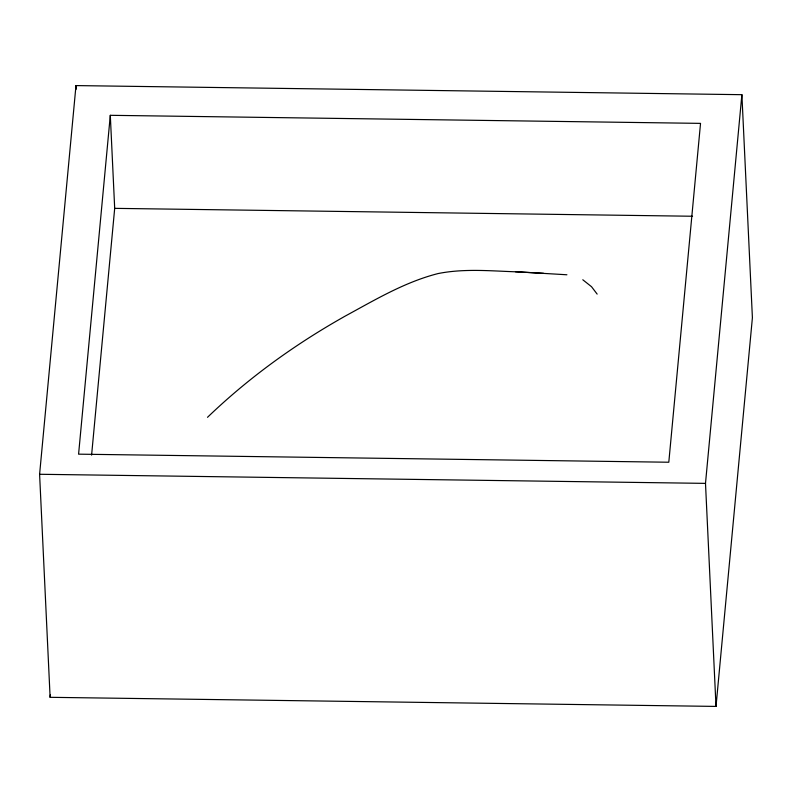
<?xml version="1.0" encoding="UTF-8"?>
<svg xmlns="http://www.w3.org/2000/svg" width="792" height="792" viewBox="0 0 792 792"><rect width="100%" height="100%" fill="white"/><g stroke="black" fill="none" stroke-linecap="round" stroke-linejoin="round"><path stroke-width="1.19" d="M39.6 474.279L75.992 85.585L741.886 94.684L752.4 317.721L716.008 706.414L50.114 697.316L39.6 474.279L705.494 483.377L741.886 94.684M50.114 697.316L50.351 694.851M110.306 115.315L78.586 454.163L668.804 462.231L700.534 123.374L110.306 115.315L114.691 208.355L91.595 455.123M207.504 417.315C248.074 378.289 293.931 345.144 342.867 317.424L344.381 316.543C374.517 300.178 404.494 282.11 438.016 273.577C464.558 268.25 491.812 271.072 518.641 271.913L566.923 274.774M114.691 208.355L692.545 216.246M543.579 273.319L515.453 271.745M582.793 279.764L591.535 286.714L597.148 294.099M705.494 483.377L716.008 706.414M75.992 85.585L76.161 89.288"/></g></svg>
